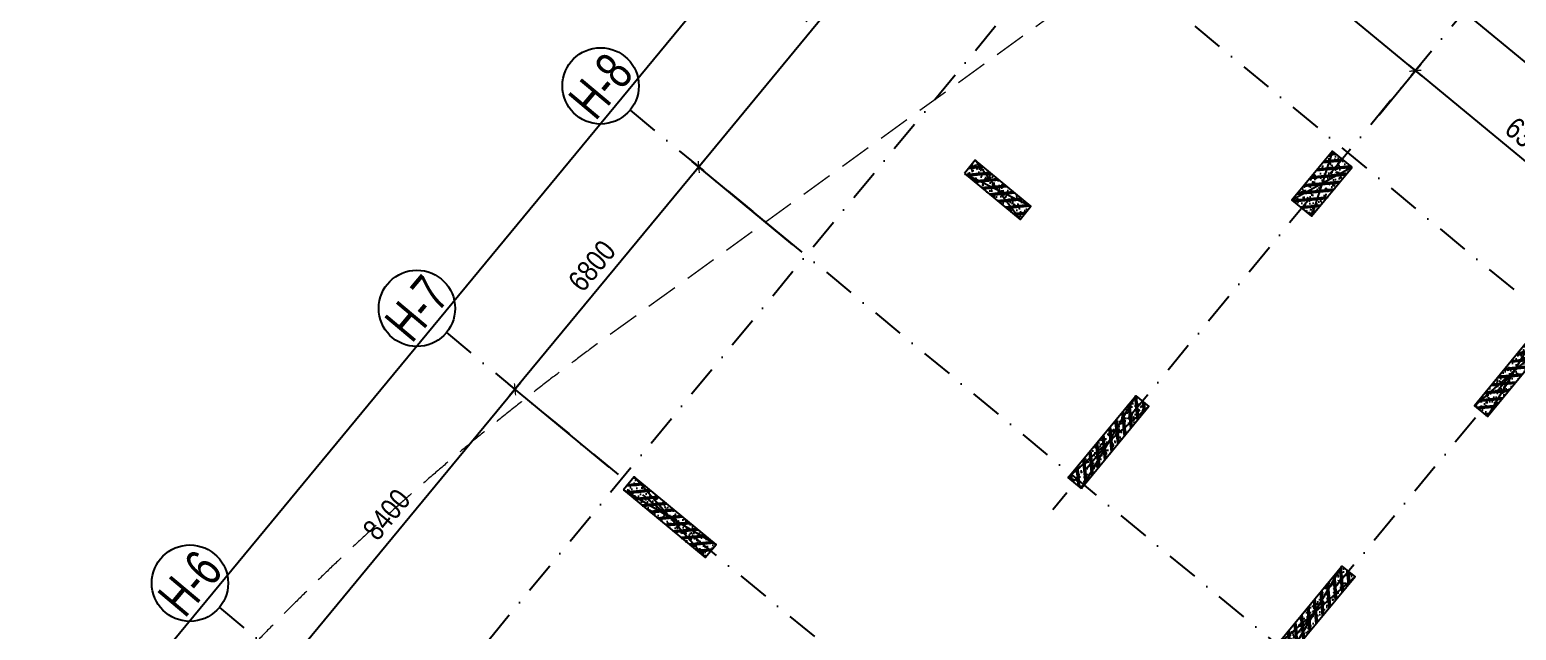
# Model space of a CAD drawing. Header units: millimetres. Extents: x -185400 to 12385, y -14070 to 168686.
# Drawn here: x -105756 to -70721, y 113785 to 127938 of the extents above; entities that cross this region are included whole.
import ezdxf
from ezdxf.enums import TextEntityAlignment as Align

# ---------------------------------------------------------------- set-up
doc = ezdxf.new("R2010")
doc.units = ezdxf.units.MM
doc.header["$LTSCALE"] = 300
doc.header["$MEASUREMENT"] = 0
doc.linetypes.add('DASHDOT', pattern=[1, 0.5, -0.25, 0, -0.25])
doc.linetypes.add('HIDDEN', pattern=[0.375, 0.25, -0.125])
for name, color, linetype in [('KC-Betong', 6, 'Continuous'), ('KT-Kich thuoc', 9, 'Continuous'), ('KT-Luoi truc South Tower', 8, 'DASHDOT'), ('ST_MBDV Cot vach 220805$0$AUDIT_I_220805193045-1', 50, 'Continuous')]:
    doc.layers.add(name, color=color, linetype=linetype)
doc.layers.add('KT-Chi gioi XD', color=7, linetype='HIDDEN', true_color=0x0066cc)
doc.styles.add('Arial Narrow', font='ARIALN.TTF')
doc.styles.add('ST_MBDV Cot vach 220805$0$HBA-Text', font='GOTHIC.TTF')
doc.dimstyles.new('ccu12-200', dxfattribs={"dimscale": 200, "dimtxt": 2.5, "dimasz": 1, "dimexe": 1, "dimexo": 2, "dimgap": 1, "dimtad": 1, "dimdec": 0, "dimdsep": 46, "dimtxsty": 'Arial Narrow', "dimblk": 'ARCHTICK', "dimcen": -1, "dimdle": 1, "dimclrd": 256, "dimclre": 256, "dimclrt": 3, "dimadec": 0, "dimazin": 2, "dimtfac": 0.1, "dimtdec": 0, "dimtmove": 0, "dimatfit": 1, "dimldrblk": 'ARCHTICK', "dimfxl": 1, "dimtvp": 0.833333, "dimtolj": 1, "dimtzin": 12, "dimarcsym": 0})

# ---------------------------------------------------------------- blocks, each defined once
blk = doc.blocks.new('_ARCHTICK')
at = {"color": 0, "linetype": 'ByBlock', "const_width": 0.15}
blk.add_lwpolyline([(-0.5, -0.5), (0.5, 0.5)], dxfattribs=at)
blk = doc.blocks.new('*D117')
at = {"layer": 'Defpoints', "color": 0, "transparency": 16777216}
for p in [(-81093, 130328, 0), (-89989, 124705), (-87464, 122620, 0)]:
    blk.add_point(p, dxfattribs=at)
at = {"layer": 'KT-Kich thuoc', "lineweight": -2, "transparency": 16777216}
for p, q in [((-83494, 132570), (-90116, 124551)), ((-81402, 130583), (-83775, 132543)), ((-87773, 122875), (-90143, 124832))]:
    blk.add_line(p, q, dxfattribs=at)
at = {"layer": 'KT-Kich thuoc', "lineweight": -2, "transparency": 16777216, "xscale": 200, "yscale": 200, "zscale": 200}
for p, rotation in [((-83621, 132416), 50.44882678931273), ((-89989, 124705), 230.4488267893127)]:
    blk.add_blockref('_ARCHTICK', p, dxfattribs=dict(at, rotation=rotation))
at = {"layer": 'KT-Kich thuoc', "color": 3, "transparency": 16777216, "insert": (-87156, 128850), "char_height": 500, "attachment_point": 5, "rotation": 50.4488, "style": 'Arial Narrow'}
blk.add_mtext('\\A1;10000', dxfattribs=at)
blk = doc.blocks.new('*D118')
at = {"layer": 'Defpoints', "color": 0, "transparency": 16777216}
for p in [(-87461, 122618, 0), (-94319, 119462), (-91791, 117374, 0)]:
    blk.add_point(p, dxfattribs=at)
at = {"layer": 'KT-Kich thuoc', "lineweight": -2, "transparency": 16777216}
for p, q in [((-89861, 124859), (-94446, 119308)), ((-87769, 122872), (-90143, 124832)), ((-92099, 117629), (-94473, 119589))]:
    blk.add_line(p, q, dxfattribs=at)
at = {"layer": 'KT-Kich thuoc', "lineweight": -2, "transparency": 16777216, "xscale": 200, "yscale": 200, "zscale": 200}
for p, rotation in [((-89989, 124705), 50.44882678931273), ((-94319, 119462), 230.4488267893127)]:
    blk.add_blockref('_ARCHTICK', p, dxfattribs=dict(at, rotation=rotation))
at = {"layer": 'KT-Kich thuoc', "color": 3, "transparency": 16777216, "insert": (-92505, 122373), "char_height": 500, "attachment_point": 5, "rotation": 50.4488, "style": 'Arial Narrow'}
blk.add_mtext('\\A1;6800', dxfattribs=at)
blk = doc.blocks.new('*D100')
at = {"layer": 'Defpoints', "color": 0, "transparency": 16777216}
for p in [(-80610, 130913, 0), (-73101, 126971), (-74211, 125628)]:
    blk.add_point(p, dxfattribs=at)
at = {"layer": 'KT-Kich thuoc', "lineweight": -2, "transparency": 16777216}
for p, q in [((-80356, 131221), (-79374, 132410)), ((-79655, 132383), (-72947, 126844)), ((-73956, 125936), (-72974, 127125))]:
    blk.add_line(p, q, dxfattribs=at)
at = {"layer": 'KT-Kich thuoc', "lineweight": -2, "transparency": 16777216, "xscale": 200, "yscale": 200, "zscale": 200}
for p, rotation in [((-79501, 132256), 140.4488267455569), ((-73101, 126971), 320.4488267455569)]:
    blk.add_blockref('_ARCHTICK', p, dxfattribs=dict(at, rotation=rotation))
at = {"layer": 'KT-Kich thuoc', "color": 3, "transparency": 16777216, "insert": (-76011, 129965), "char_height": 500, "attachment_point": 5, "rotation": 320.4488, "style": 'Arial Narrow'}
blk.add_mtext('\\A1;8300', dxfattribs=at)
blk = doc.blocks.new('*D101')
at = {"layer": 'Defpoints', "color": 0, "transparency": 16777216}
for p in [(-74211, 125628, 0), (-68243, 122960), (-69353, 121616, 0)]:
    blk.add_point(p, dxfattribs=at)
at = {"layer": 'KT-Kich thuoc', "lineweight": -2, "transparency": 16777216}
for p, q in [((-73956, 125936), (-72973, 127126)), ((-73255, 127099), (-68089, 122833)), ((-69098, 121924), (-68116, 123114))]:
    blk.add_line(p, q, dxfattribs=at)
at = {"layer": 'KT-Kich thuoc', "lineweight": -2, "transparency": 16777216, "xscale": 200, "yscale": 200, "zscale": 200}
for p, rotation in [((-73101, 126972), 140.4488267455569), ((-68243, 122960), 320.4488267455569)]:
    blk.add_blockref('_ARCHTICK', p, dxfattribs=dict(at, rotation=rotation))
at = {"layer": 'KT-Kich thuoc', "color": 3, "transparency": 16777216, "insert": (-70382, 125317), "char_height": 500, "attachment_point": 5, "rotation": 320.4488, "style": 'Arial Narrow'}
blk.add_mtext('\\A1;6300', dxfattribs=at)
blk = doc.blocks.new('*D122')
at = {"layer": 'Defpoints', "color": 0, "transparency": 16777216}
for p in [(-91791, 117374, 0), (-99667, 112985), (-97143, 110900, 0)]:
    blk.add_point(p, dxfattribs=at)
at = {"layer": 'KT-Kich thuoc', "lineweight": -2, "transparency": 16777216}
for p, q in [((-94191, 119616), (-99795, 112831)), ((-92099, 117629), (-94473, 119589)), ((-97452, 111155), (-99822, 113112))]:
    blk.add_line(p, q, dxfattribs=at)
at = {"layer": 'KT-Kich thuoc', "lineweight": -2, "transparency": 16777216, "xscale": 200, "yscale": 200, "zscale": 200}
for p, rotation in [((-94319, 119462), 50.44882678931273), ((-99667, 112985), 230.4488267893127)]:
    blk.add_blockref('_ARCHTICK', p, dxfattribs=dict(at, rotation=rotation))
at = {"layer": 'KT-Kich thuoc', "color": 3, "transparency": 16777216, "insert": (-97344, 116513), "char_height": 500, "attachment_point": 5, "rotation": 50.4488, "style": 'Arial Narrow'}
blk.add_mtext('\\A1;8400', dxfattribs=at)
blk = doc.blocks.new('ST_MBDV Cot vach 220805$0$GRID-SYM-flat-103')
at = {"layer": 'ST_MBDV Cot vach 220805$0$AUDIT_I_220805193045-1'}
blk.add_circle((0, 0, 0), 900, dxfattribs=at)
at = {"layer": 'ST_MBDV Cot vach 220805$0$AUDIT_I_220805193045-1', "style": 'ST_MBDV Cot vach 220805$0$HBA-Text'}
blk.add_attdef('GRID', text='', height=900, rotation=19.0471, dxfattribs=at).set_placement((0, 0, 0), align=Align.MIDDLE_CENTER)
blk = doc.blocks.new('*D124')
at = {"layer": 'Defpoints', "color": 0, "transparency": 16777216}
for p in [(-79464, 132301, 0), (-54992, 114350), (-56101, 113007)]:
    blk.add_point(p, dxfattribs=at)
at = {"layer": 'KT-Kich thuoc', "lineweight": -2, "transparency": 16777216}
for p, q in [((-79210, 132609), (-78228, 133798)), ((-78509, 133771), (-54838, 114223)), ((-55847, 113315), (-54865, 114504))]:
    blk.add_line(p, q, dxfattribs=at)
at = {"layer": 'KT-Kich thuoc', "lineweight": -2, "transparency": 16777216, "xscale": 200, "yscale": 200, "zscale": 200}
for p, rotation in [((-78355, 133644), 140.448826737223), ((-54992, 114350), 320.4488267372229)]:
    blk.add_blockref('_ARCHTICK', p, dxfattribs=dict(at, rotation=rotation))
at = {"layer": 'KT-Kich thuoc', "color": 3, "transparency": 16777216, "insert": (-66384, 124348), "char_height": 500, "attachment_point": 5, "rotation": 320.4488, "style": 'Arial Narrow'}
blk.add_mtext('\\A1;30300', dxfattribs=at)
blk = doc.blocks.new('*D125')
at = {"layer": 'Defpoints', "color": 0, "transparency": 16777216}
for p in [(-85499, 133966), (-81097, 130331), (-123887, 78516, 0)]:
    blk.add_point(p, dxfattribs=at)
at = {"layer": 'KT-Kich thuoc', "lineweight": -2, "transparency": 16777216}
for p, q in [((-128417, 81997), (-85371, 134121)), ((-81405, 130586), (-85653, 134094)), ((-124196, 78771), (-128444, 82279))]:
    blk.add_line(p, q, dxfattribs=at)
at = {"layer": 'KT-Kich thuoc', "lineweight": -2, "transparency": 16777216, "xscale": 200, "yscale": 200, "zscale": 200}
for p, rotation in [((-85499, 133966), 50.44882697620305), ((-128289, 82151), 230.4488269762031)]:
    blk.add_blockref('_ARCHTICK', p, dxfattribs=dict(at, rotation=rotation))
at = {"layer": 'KT-Kich thuoc', "color": 3, "transparency": 16777216, "insert": (-105576, 110369), "char_height": 500, "attachment_point": 5, "rotation": 50.4488, "style": 'Arial Narrow'}
blk.add_mtext('\\A1;67200', dxfattribs=at)
blk = doc.blocks.new('*U18')
h = blk.add_hatch()
h.set_pattern_fill('VATLIEU04', color=250, scale=40, style=0, pattern_type=2)
h.set_pattern_definition([(50, (1550, 450), (286.904, -25.1), [30, -330]), (355, (1550, 450), (-55.5, 300.877), [24, -264]), (100.451, (1573.9, 447.9), (231.404, 275.776), [25.496, -280.457]), (46.184, (1550, 530), (426.896, -66.21), [45, -495]), (96.636, (1585.57, 524.5), (373.865, 389.65), [38.244, -420.685]), (351.184, (1550, 530), (373.865, 389.65), [36, -396]), (21, (1590, 510), (238.763, -161.048), [30, -330]), (326, (1590, 510), (97.326, 290.06), [24, -264]), (71.451, (1609.9, 496.58), (336.09, 129.012), [25.496, -280.457]), (37.5, (1550, 450), (4.864, 133.1575), [0, -260.8, 0, -268, 0, -265]), (7.5, (1550, 450), (105.228, 157.765), [0, -152.8, 0, -254.8, 0, -101]), (327.5, (1460.8, 450), (213.529, -9.022), [0, -100, 0, -312, 0, -414]), (317.5, (1420.8, 450), (233.274, 40.042), [0, -130, 0, -207.2, 0, -294]), (45, (1550, 450), (-120.208, 120.208), []), (45, (1550, 499), (-120.208, 120.208), [])])
h.paths.add_polyline_path([(-475, -475), (2025, -475), (2025, -75), (-475, -75)])
at = {"color": 6, "ltscale": 0.25}
blk.add_lwpolyline([(-475, -475), (2025, -475), (2025, -75), (-475, -75)], close=True, dxfattribs=at)
at = {"layer": 'Defpoints', "linetype": 'ByBlock', "ltscale": 30}
for p, q in [((2025, -475), (-475, -75)), ((-475, -475), (2025, -75))]:
    blk.add_line(p, q, dxfattribs=at)
blk = doc.blocks.new('*U15')
h = blk.add_hatch()
h.set_pattern_fill('VATLIEU04', color=250, scale=40, style=0, pattern_type=2)
h.set_pattern_definition([(50, (750, 450), (286.904, -25.1), [30, -330]), (355, (750, 450), (-55.5, 300.877), [24, -264]), (100.451, (773.9, 447.9), (231.404, 275.776), [25.496, -280.457]), (46.184, (750, 530), (426.9, -66.21), [45, -495]), (96.636, (785.57, 524.5), (373.87, 389.65), [38.24, -420.685]), (351.184, (750, 530), (373.86, 389.65), [36, -396]), (21, (790, 510), (238.763, -161.048), [30, -330]), (326, (790, 510), (97.326, 290.06), [24, -264]), (71.451, (809.9, 496.58), (336.09, 129.01), [25.496, -280.457]), (37.5, (750, 450), (4.864, 133.1575), [0, -260.8, 0, -268, 0, -265]), (7.5, (750, 450), (105.228, 157.765), [0, -152.8, 0, -254.8, 0, -101]), (327.5, (660.8, 450), (213.529, -9.022), [0, -100, 0, -312, 0, -414]), (317.5, (620.8, 450), (233.274, 40.042), [0, -130, 0, -207.2, 0, -294]), (45, (750, 450), (-120.208, 120.208), []), (45, (750, 499), (-120.208, 120.208), [])])
h.paths.add_polyline_path([(-475, -475), (1225, -475), (1225, -75), (-475, -75)])
at = {"color": 6, "ltscale": 0.25}
blk.add_lwpolyline([(-475, -475), (1225, -475), (1225, -75), (-475, -75)], close=True, dxfattribs=at)
at = {"layer": 'Defpoints', "linetype": 'ByBlock', "ltscale": 30}
for p, q in [((1225, -475), (-475, -75)), ((-475, -475), (1225, -75))]:
    blk.add_line(p, q, dxfattribs=at)
blk = doc.blocks.new('*U16')
h = blk.add_hatch()
h.set_pattern_fill('VATLIEU04', color=250, scale=40, style=0, pattern_type=2)
h.set_pattern_definition([(50, (-550, 2550), (286.904, -25.1), [30, -330]), (355, (-550, 2550), (-55.5, 300.877), [24, -264]), (100.451, (-526.1, 2547.9), (231.404, 275.776), [25.496, -280.457]), (46.184, (-550, 2630), (426.896, -66.208), [45, -495]), (96.636, (-514.43, 2624.5), (373.865, 389.647), [38.244, -420.685]), (351.184, (-550, 2630), (373.865, 389.65), [36, -396]), (21, (-510, 2610), (238.763, -161.048), [30, -330]), (326, (-510, 2610), (97.326, 290.06), [24, -264]), (71.451, (-490.1, 2596.58), (336.09, 129.012), [25.496, -280.457]), (37.5, (-550, 2550), (4.864, 133.1575), [0, -260.8, 0, -268, 0, -265]), (7.5, (-550, 2550), (105.228, 157.765), [0, -152.8, 0, -254.8, 0, -101]), (327.5, (-639.2, 2550), (213.529, -9.022), [0, -100, 0, -312, 0, -414]), (317.5, (-679.2, 2550), (233.274, 40.042), [0, -130, 0, -207.2, 0, -294]), (45, (-550, 2550), (-120.208, 120.208), []), (45, (-550, 2599), (-120.208, 120.208), [])])
h.paths.add_polyline_path([(-475, -475), (-75, -475), (-75, 2025), (-475, 2025)])
at = {"color": 6, "ltscale": 0.25}
blk.add_lwpolyline([(-475, -475), (-75, -475), (-75, 2025), (-475, 2025)], close=True, dxfattribs=at)
at = {"layer": 'Defpoints', "linetype": 'ByBlock', "ltscale": 30}
for p, q in [((-75, -475), (-475, 2025)), ((-475, -475), (-75, 2025))]:
    blk.add_line(p, q, dxfattribs=at)
blk = doc.blocks.new('*U14')
h = blk.add_hatch()
h.set_pattern_fill('VATLIEU04', color=250, scale=40, style=0, pattern_type=2)
h.set_pattern_definition([(50, (-350, 1550), (286.904, -25.1), [30, -330]), (355, (-350, 1550), (-55.5, 300.877), [24, -264]), (100.451, (-326.1, 1547.9), (231.404, 275.776), [25.496, -280.457]), (46.184, (-350, 1630), (426.896, -66.21), [45, -495]), (96.636, (-314.43, 1624.5), (373.865, 389.65), [38.244, -420.685]), (351.184, (-350, 1630), (373.865, 389.65), [36, -396]), (21, (-310, 1610), (238.763, -161.048), [30, -330]), (326, (-310, 1610), (97.326, 290.06), [24, -264]), (71.451, (-290.1, 1596.58), (336.09, 129.012), [25.496, -280.457]), (37.5, (-350, 1550), (4.864, 133.1575), [0, -260.8, 0, -268, 0, -265]), (7.5, (-350, 1550), (105.228, 157.765), [0, -152.8, 0, -254.8, 0, -101]), (327.5, (-439.2, 1550), (213.529, -9.022), [0, -100, 0, -312, 0, -414]), (317.5, (-479.2, 1550), (233.274, 40.042), [0, -130, 0, -207.2, 0, -294]), (45, (-350, 1550), (-120.208, 120.208), []), (45, (-350, 1599), (-120.208, 120.208), [])])
h.paths.add_polyline_path([(-475, -475), (125, -475), (125, 1025), (-475, 1025)])
at = {"color": 6, "ltscale": 0.25}
blk.add_lwpolyline([(-475, -475), (125, -475), (125, 1025), (-475, 1025)], close=True, dxfattribs=at)
at = {"layer": 'Defpoints', "linetype": 'ByBlock', "ltscale": 30}
for p, q in [((125, -475), (-475, 1025)), ((-475, -475), (125, 1025))]:
    blk.add_line(p, q, dxfattribs=at)
blk = doc.blocks.new('Columns-NT1-High-flat-1')
at = {"layer": 'KC-Betong', "linetype": 'ByBlock'}
for name, p, rotation in [('*U14', (37774, 33294), 140.4488257820859), ('*U15', (29975, 33276, 0), 320.4488276923774), ('*U16', (42554, 29346), 140.4488257820859), ('*U18', (21937, 25817), 320.4488257820466)]:
    blk.add_blockref(name, p, dxfattribs=dict(at, rotation=rotation))
at = {"layer": 'KC-Betong', "linetype": 'ByBlock', "xscale": -1, "rotation": 320.4488276923595}
for p in [(31998, 26457), (36855, 22445)]:
    blk.add_blockref('*U16', p, dxfattribs=at)

msp = doc.modelspace()

# ---------------------------------------------------------------- linework, layer by layer
at = {"layer": 'KT-Chi gioi XD', "lineweight": 13, "ltscale": 10, "elevation": 0, "flags": 128}
msp.add_lwpolyline([(-29078.1, 143772.1), (-33774.2, 161645), (-36124.3, 162456.9), (-45058.2, 155685.5), (-68562, 137753.5), (-92229.5, 120645.5, 0.684877), (-61797, 6849.6), (-41426.4, 4693.7), (-2997.3, 5908.3), (-146.9, 9554.9)], format="xyb", close=True, dxfattribs=at)
at = {"layer": 'KT-Luoi truc South Tower', "ltscale": 5}
for p, q in [((-129319.6, 71931.2), (-78164.4, 133874.7)), ((-85240.1, 133752.7), (-53191, 107285.4)), ((-71764.6, 128589.5), (-81645.6, 116624.7)), ((-91607.7, 126042.2), (-67870, 106438.6)), ((-66907, 124577.9), (-76788, 112613.1)), ((-95937.8, 120799), (-63888.7, 94331.6)), ((-101286.6, 114322.1), (-77548.8, 94718.6))]:
    msp.add_line(p, q, dxfattribs=at)

# ---------------------------------------------------------------- block references
at = {"layer": 'KC-Betong', "ltscale": 0.5}
msp.add_blockref('Columns-NT1-High-flat-1', (-113032.1, 91339.6), dxfattribs=at)
at = {"layer": 'KT-Kich thuoc'}
ref = msp.add_blockref('ST_MBDV Cot vach 220805$0$GRID-SYM-flat-103', (-92301.7, 126615.3, 0), dxfattribs=at)
ref.add_attrib('GRID', 'H-8', dxfattribs={"layer": 'ST_MBDV Cot vach 220805$0$AUDIT_I_220805193045-1', "height": 900, "rotation": 50, "style": 'ST_MBDV Cot vach 220805$0$HBA-Text', "width": 0.75}).set_placement((-92301.7, 126615.3, 0), align=Align.MIDDLE_CENTER)
ref = msp.add_blockref('ST_MBDV Cot vach 220805$0$GRID-SYM-flat-103', (-96631.7, 121372.1, 0), dxfattribs=at)
ref.add_attrib('GRID', 'H-7', dxfattribs={"layer": 'ST_MBDV Cot vach 220805$0$AUDIT_I_220805193045-1', "height": 900, "rotation": 50, "style": 'ST_MBDV Cot vach 220805$0$HBA-Text', "width": 0.75}).set_placement((-96631.7, 121372.1, 0), align=Align.MIDDLE_CENTER)
ref = msp.add_blockref('ST_MBDV Cot vach 220805$0$GRID-SYM-flat-103', (-101980.6, 114895.2, 0), dxfattribs=at)
ref.add_attrib('GRID', 'H-6', dxfattribs={"layer": 'ST_MBDV Cot vach 220805$0$AUDIT_I_220805193045-1', "height": 900, "rotation": 50, "style": 'ST_MBDV Cot vach 220805$0$HBA-Text', "width": 0.75}).set_placement((-101980.6, 114895.2, 0), align=Align.MIDDLE_CENTER)

# ---------------------------------------------------------------- dimensions: what is measured, and where the dimension line sits
dim = msp.add_linear_dim(base=(-85498.7, 133966.3), p1=(-123887.5, 78516, 0), p2=(-81096.7, 130331), angle=50.44883, dimstyle='ccu12-200', dxfattribs=at)
dim.commit()
dim.dimension.update_dxf_attribs({"geometry": '*D125', "text_midpoint": (-105225.4, 110079.4), "dimtype": 161})
dim = msp.add_aligned_dim(p1=(-79464.2, 132300.8, 0), p2=(-56101.2, 113006.7), distance=1742.1, dimstyle='ccu12-200', dxfattribs=at)
dim.commit()
dim.dimension.update_dxf_attribs({"geometry": '*D124', "text_midpoint": (-66383.5, 124348)})
for base, p1, p2, angle, picture, middle in [((-89988.5, 124705), (-81093.3, 130328.2, 0), (-87464.4, 122620.5, 0), 50.44883, '*D117', (-87155.7, 128850.2)), ((-73101.3, 126970.9), (-80610.4, 130912.9, 0), (-74210.6, 125627.7), 140.44883, '*D100', (-76011.3, 129964.6)), ((-68243.2, 122959.9), (-74210.6, 125627.7, 0), (-69353, 121616.1, 0), 140.44883, '*D101', (-70382.1, 125316.8)), ((-94318.5, 119461.8), (-87460.9, 122617.6, 0), (-91791, 117374.4, 0), 50.44883, '*D118', (-92504.6, 122373.3)), ((-99667.4, 112984.9), (-91791, 117374.4, 0), (-97143.3, 110900.4, 0), 50.44883, '*D122', (-97344, 116513.3))]:
    dim = msp.add_linear_dim(base=base, p1=p1, p2=p2, angle=angle, dimstyle='ccu12-200', dxfattribs=at)
    dim.commit()
    dim.dimension.update_dxf_attribs({"geometry": picture, "text_midpoint": middle})

doc.saveas('drawing.dxf')
